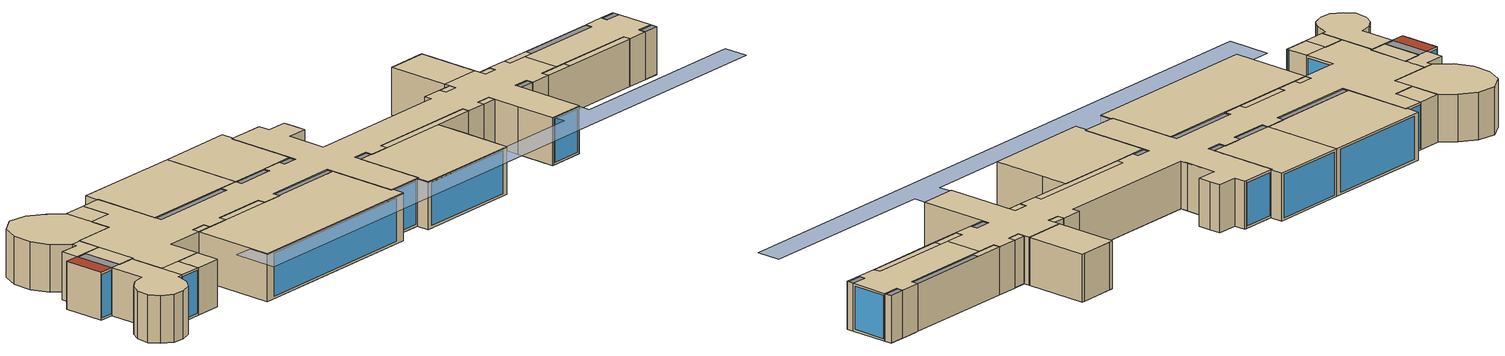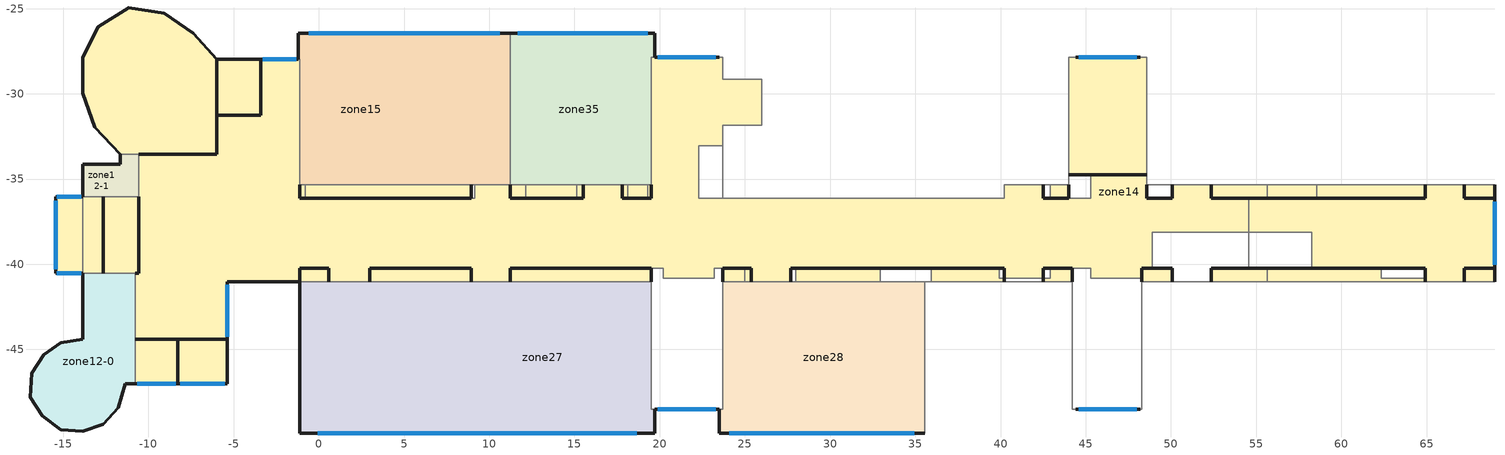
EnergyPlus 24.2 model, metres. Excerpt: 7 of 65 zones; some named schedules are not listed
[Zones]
zone14
 floor outside (FL_POLIMI-LC_GroundFloor): -13.86,-36.04 -13.86,-40.53 -15.45,-40.53 -15.45,-36.04 z0.05
 floor to zone04 (Generic Interior Floor): -10.57,-36.04 -10.57,-40.53 -11.66,-40.53 -11.66,-36.04 z0.05; -11.66,-36.04 -11.66,-40.53 -12.66,-40.53 -12.66,-36.04 z0.05; -1.11,-27.96 -1.11,-36.14 -0.81,-36.14 -0.81,-40.23 -1.11,-40.23 -1.11,-41.02 -5.39,-41.02 -5.39,-44.42 -10.77,-44.42 -10.77,-40.53 -10.57,-40.53 -10.57,-33.54 -5.99,-33.54 -5.99,-31.25 -3.4,-31.25 -3.4,-27.96 z0.05; 69.01,-36.14 69.01,-40.23 65.32,-40.23 65.32,-40.83 64.92,-40.83 64.92,-40.23 58.25,-40.23 58.25,-38.13 48.89,-38.13 48.89,-40.23 48.29,-40.23 48.29,-40.83 45.3,-40.83 45.3,-40.23 42.52,-40.23 42.52,-40.83 40.23,-40.83 40.23,-40.23 27.68,-40.23 27.68,-41.02 25.39,-41.02 25.39,-40.23 23.19,-40.23 23.19,-40.83 20.21,-40.83 20.21,-40.23 11.24,-40.23 11.24,-41.02 8.95,-41.02 8.95,-40.23 2.98,-40.23 2.98,-41.02 0.58,-41.02 0.58,-40.23 -0.81,-40.23 -0.81,-36.14 9.15,-36.14 9.15,-35.34 11.24,-35.34 11.24,-36.14 15.53,-36.14 15.53,-35.34 17.82,-35.34 17.82,-36.14 19.51,-36.14 19.51,-27.86 23.69,-27.86 23.69,-29.15 25.98,-29.15 25.98,-31.05 22.3,-31.05 22.3,-36.14 40.23,-36.14 40.23,-35.34 42.52,-35.34 42.52,-36.14 45.3,-36.14 45.3,-34.74 48.59,-34.74 48.59,-36.14 50.09,-36.14 50.09,-35.34 52.38,-35.34 52.38,-36.14 64.92,-36.14 64.92,-35.34 65.32,-35.34 65.32,-36.14 z0.05; -7.38,-26.46 -5.99,-27.96 -5.99,-33.54 -11.66,-33.54 -13.16,-31.95 -13.86,-29.95 -13.86,-27.86 -12.96,-26.06 -11.17,-24.96 -9.07,-25.26 z0.05; -3.4,-27.96 -3.4,-31.25 -5.99,-31.25 -5.99,-27.96 z0.05; 3.37,-35.34 3.37,-36.14 0.29,-36.14 0.29,-35.34 z0.05; -5.39,-44.42 -5.39,-47.01 -8.28,-47.01 -8.28,-44.42 z0.05; -8.28,-44.42 -8.28,-47.01 -10.77,-47.01 -10.77,-44.42 z0.05
 floor to zone02 (FL_POLIMI-LC_InternalFloor_IH-IH_Toilet): 25.98,-31.05 25.98,-31.85 24.39,-31.85 24.39,-31.05 z0.05; 24.39,-31.05 24.39,-31.85 23.69,-31.85 23.69,-33.04 22.3,-33.04 22.3,-31.05 z0.05
 floor to zone38 (Generic Interior Floor): 67.22,-35.34 67.22,-36.14 65.32,-36.14 65.32,-35.34 z0.05
 floor to zone39 (Generic Interior Floor): 67.22,-40.23 67.22,-41.02 64.92,-41.02 64.92,-40.83 65.32,-40.83 65.32,-40.23 z0.05; 50.09,-40.23 50.09,-41.02 48.29,-41.02 48.29,-40.23 z0.05; 64.92,-40.83 64.92,-41.02 52.38,-41.02 52.38,-40.23 62.34,-40.23 62.34,-40.83 z0.05
 floor to zone10 (Generic Interior Floor): -12.66,-36.04 -12.66,-40.53 -13.86,-40.53 -13.86,-36.04 z5.17; 8.95,-35.34 8.95,-36.14 -1.11,-36.14 -1.11,-35.34 z5.17; 19.51,-40.23 19.51,-41.02 11.24,-41.02 11.24,-40.23 z5.17; 25.39,-40.23 25.39,-41.02 23.69,-41.02 23.69,-40.23 z5.17; 50.09,-40.23 50.09,-41.02 48.29,-41.02 48.29,-40.23 z5.17; 19.51,-35.34 19.51,-36.14 17.82,-36.14 17.82,-35.34 z5.17; 15.53,-35.34 15.53,-36.14 11.24,-36.14 11.24,-35.34 z5.17
 floor to zone36 (Generic Interior Floor): 8.95,-35.34 8.95,-36.14 5.76,-36.14 5.76,-35.34 z0.05; 19.31,-35.34 19.31,-36.14 18.11,-36.14 18.11,-35.34 z0.05; 15.13,-35.34 15.13,-36.14 12.14,-36.14 12.14,-35.34 z0.05
 floor to zone43 (Generic Interior Floor): 5.76,-35.34 5.76,-36.14 3.37,-36.14 3.37,-35.34 z0.05; 0.29,-35.34 0.29,-36.14 -0.81,-36.14 -0.81,-35.34 z0.05
 floor to zone44 (Generic Interior Floor): 0.58,-40.23 0.58,-41.02 -1.11,-41.02 -1.11,-40.23 z0.05; 6.76,-40.23 6.76,-41.02 2.98,-41.02 2.98,-40.23 z0.05
 floor to zone18 (Generic Interior Floor): 8.95,-40.23 8.95,-41.02 6.76,-41.02 6.76,-40.23 z0.05; 19.51,-40.23 19.51,-41.02 11.24,-41.02 11.24,-40.23 z0.05
 floor to zone42 (Generic Interior Floor): 24.99,-40.23 24.99,-41.02 23.69,-41.02 23.69,-40.23 z0.05; 32.95,-40.23 32.95,-41.02 27.97,-41.02 27.97,-40.23 z0.05; 37.44,-40.23 37.44,-41.02 35.94,-41.02 35.94,-40.23 z0.05
 floor to zone41 (Generic Interior Floor): 39.93,-40.23 39.93,-40.83 40.23,-40.83 40.23,-41.02 37.44,-41.02 37.44,-40.23 z0.05; 44.21,-40.23 44.21,-41.02 42.52,-41.02 42.52,-40.83 42.91,-40.83 42.91,-40.23 z0.05
 floor to zone32 (Generic Interior Floor): 64.92,-35.34 64.92,-36.14 55.66,-36.14 55.66,-35.34 z5.17; 69.01,-35.34 69.01,-36.14 67.22,-36.14 67.22,-35.34 z5.17; 69.01,-40.23 69.01,-41.02 67.22,-41.02 67.22,-40.23 z5.17
 floor to zone17 (Generic Interior Floor): 58.55,-35.34 58.55,-36.14 55.16,-36.14 55.16,-35.34 z0.05
 floor to zone16 (Generic Interior Floor): 55.16,-35.34 55.16,-36.14 52.38,-36.14 52.38,-35.34 z0.05
 floor to zone37 (Generic Interior Floor): 48.59,-27.86 48.59,-34.74 44.01,-34.74 44.01,-27.86 z0.05
 floor to zone50 (Generic Interior Floor): 44.01,-35.34 44.01,-36.14 42.91,-36.14 42.91,-35.34 z0.05
 wall outside (WL_POLIMI-LC_EW02): -10.77,-40.53 -10.57,-40.53 -10.57,-36.04 / -12.66,-40.53 -12.66,-36.04 / -5.99,-31.25 -5.99,-33.54 -10.57,-33.54 / -1.21,-27.96 -3.4,-27.96 / -5.39,-44.42 -5.39,-41.02 / 19.71,-48.51 23.49,-48.51 / 44.41,-48.51 48.19,-48.51 / 48.59,-34.74 44.01,-34.74 / 23.49,-27.86 19.71,-27.86 / 69.01,-40.23 69.01,-36.14 / -15.45,-40.53 -13.86,-40.53 / -13.86,-36.04 -15.45,-36.04 / -15.45,-40.53 -15.45,-36.04 / -7.38,-26.46 -9.07,-25.26 -11.17,-24.96 -12.96,-26.06 -13.86,-27.86 -13.86,-29.95 -13.16,-31.95 -11.66,-33.54 / -7.38,-26.46 -5.99,-27.96 / -5.39,-47.01 -8.28,-47.01 / -10.77,-47.01 -8.28,-47.01 / 44.41,-27.86 48.19,-27.86 z0.05:5.17
 wall outside (WL_POLIMI-LC_FC300-2): -3.4,-27.96 -3.4,-31.25 -5.99,-31.25 -5.99,-27.96 / -8.28,-44.42 -5.39,-44.42 / -8.28,-44.42 -10.77,-44.42 / -8.28,-44.42 -8.28,-47.01 z0.05:5.17
 wall outside (WL_POLIMI-LC_IW03): -1.11,-41.02 -1.11,-40.23 0.58,-40.23 0.58,-41.02 / 2.98,-41.02 2.98,-40.23 8.95,-40.23 8.95,-41.02 / 11.24,-41.02 11.24,-40.23 19.51,-40.23 19.51,-41.02 / 23.69,-41.02 23.69,-40.23 25.39,-40.23 25.39,-41.02 / 27.68,-41.02 27.68,-40.23 40.23,-40.23 40.23,-41.02 / 42.52,-41.02 42.52,-40.23 44.21,-40.23 44.21,-41.02 / 48.29,-41.02 48.29,-40.23 50.09,-40.23 50.09,-41.02 / 52.38,-41.02 52.38,-40.23 64.92,-40.23 64.92,-41.02 / 50.09,-35.34 50.09,-36.14 48.59,-36.14 48.59,-35.34 / 44.01,-35.34 44.01,-36.14 42.52,-36.14 42.52,-35.34 / 19.51,-35.34 19.51,-36.14 17.82,-36.14 17.82,-35.34 / 15.53,-35.34 15.53,-36.14 11.24,-36.14 11.24,-35.34 / 8.95,-35.34 8.95,-36.14 -1.11,-36.14 -1.11,-35.34 / 64.92,-35.34 64.92,-36.14 52.38,-36.14 52.38,-35.34 / 69.01,-36.14 67.22,-36.14 / 67.22,-40.23 69.01,-40.23 / 67.22,-40.23 67.22,-41.02 / 67.22,-35.34 67.22,-36.14 z0.05:5.17
 wall outside (WL_POLIMI-LC_EW04): -5.39,-41.02 -1.11,-41.02 / -5.39,-47.01 -5.39,-44.42 z0.05:5.17
 wall outside (WL_POLIMI-LC_EW03): -3.4,-27.96 -5.99,-27.96 z0.05:5.17
 wall outside (WL_POLIMI-LC_EW05): 69.01,-36.14 69.01,-35.34 / 69.01,-41.02 69.01,-40.23 z0.05:5.17
 wall to zone10 (Generic Interior Floor): -12.66,-36.04 -12.66,-40.53 -10.57,-40.53 -10.57,-36.04 z5.17; -10.57,-33.54 -10.57,-40.53 -10.77,-40.53 -10.77,-44.42 -5.39,-44.42 -5.39,-41.02 -1.11,-41.02 -1.11,-40.23 0.58,-40.23 0.58,-41.02 2.98,-41.02 2.98,-40.23 8.95,-40.23 8.95,-41.02 11.24,-41.02 11.24,-40.23 19.51,-40.23 19.51,-48.51 23.69,-48.51 23.69,-40.23 25.39,-40.23 25.39,-41.02 27.68,-41.02 27.68,-40.23 40.23,-40.23 40.23,-41.02 42.52,-41.02 42.52,-40.23 44.21,-40.23 44.21,-48.51 48.29,-48.51 48.29,-40.23 50.09,-40.23 50.09,-41.02 52.38,-41.02 52.38,-40.23 54.57,-40.23 54.57,-36.14 52.38,-36.14 52.38,-35.34 50.09,-35.34 50.09,-36.14 48.59,-36.14 48.59,-34.74 44.01,-34.74 44.01,-36.14 42.52,-36.14 42.52,-35.34 40.23,-35.34 40.23,-36.14 23.69,-36.14 23.69,-31.85 25.98,-31.85 25.98,-29.15 23.69,-29.15 23.69,-27.86 19.51,-27.86 19.51,-36.14 17.82,-36.14 17.82,-35.34 15.53,-35.34 15.53,-36.14 11.24,-36.14 11.24,-35.34 8.95,-35.34 8.95,-36.14 -1.11,-36.14 -1.11,-27.96 -3.4,-27.96 -3.4,-31.25 -5.99,-31.25 -5.99,-33.54 z5.17; -12.96,-26.06 -13.86,-27.86 -13.86,-29.95 -13.16,-31.95 -11.66,-33.54 -5.99,-33.54 -5.99,-27.96 -7.38,-26.46 -9.07,-25.26 -11.17,-24.96 z5.17; -5.99,-27.96 -5.99,-31.25 -3.4,-31.25 -3.4,-27.96 z5.17; -1.11,-40.23 -1.11,-41.02 0.58,-41.02 0.58,-40.23 z5.17; -8.28,-44.42 -8.28,-47.01 -5.39,-47.01 -5.39,-44.42 z5.17; -10.77,-44.42 -10.77,-47.01 -8.28,-47.01 -8.28,-44.42 z5.17; 2.98,-40.23 2.98,-41.02 8.95,-41.02 8.95,-40.23 z5.17; 27.68,-40.23 27.68,-41.02 40.23,-41.02 40.23,-40.23 z5.17; 42.52,-40.23 42.52,-41.02 44.21,-41.02 44.21,-40.23 z5.17; 52.38,-40.23 52.38,-41.02 55.66,-41.02 55.66,-40.23 z5.17; 52.38,-35.34 52.38,-36.14 55.66,-36.14 55.66,-35.34 z5.17; 48.59,-35.34 48.59,-36.14 50.09,-36.14 50.09,-35.34 z5.17; 44.01,-27.86 44.01,-34.74 48.59,-34.74 48.59,-27.86 z5.17; 42.52,-35.34 42.52,-36.14 44.01,-36.14 44.01,-35.34 z5.17
 wall to zone12-0 (WL_POLIMI-LC_IW02): -12.66,-40.53 -10.77,-40.53 -10.77,-44.42 / -12.66,-40.53 -13.86,-40.53 z0.05:5.17
 wall to zone12-1 (WL_POLIMI-LC_IW02): -10.57,-33.54 -10.57,-36.04 -12.66,-36.04 / -13.86,-36.04 -12.66,-36.04 / -10.57,-33.54 -11.66,-33.54 z0.05:5.17
 wall to zone15 (WL_POLIMI-LC_IW02): -1.11,-35.34 -1.11,-27.96 -1.21,-27.96 / 11.24,-35.34 8.95,-35.34 z0.05:5.17
 wall to zone27 (WL_POLIMI-LC_IW02): 0.58,-41.02 2.98,-41.02 / 8.95,-41.02 11.24,-41.02 / 19.51,-41.02 19.51,-48.51 19.71,-48.51 z0.05:5.17
 wall to zone28 (WL_POLIMI-LC_IW02): 23.49,-48.51 23.69,-48.51 23.69,-41.02 / 25.39,-41.02 27.68,-41.02 z0.05:5.17
 wall to zone12-2 (WL_POLIMI-LC_IW02): 40.23,-41.02 42.52,-41.02 z0.05:5.17
 wall to zone29 (WL_POLIMI-LC_IW02): 44.21,-41.02 44.21,-44.02 z0.05:5.17
 wall to zone30 (WL_POLIMI-LC_IW02): 44.21,-44.02 44.21,-48.51 44.41,-48.51 z0.05:5.17
 wall to zone31 (WL_POLIMI-LC_IW02): 48.19,-48.51 48.29,-48.51 48.29,-41.02 / 50.09,-41.02 52.38,-41.02 / 64.92,-41.02 67.22,-41.02 z0.05:5.17
 wall to zone32 (Generic Interior Floor): 54.57,-36.14 54.57,-40.23 64.92,-40.23 64.92,-41.02 67.22,-41.02 67.22,-40.23 69.01,-40.23 69.01,-36.14 67.22,-36.14 67.22,-35.34 64.92,-35.34 64.92,-36.14 z5.17; 55.66,-40.23 55.66,-41.02 64.92,-41.02 64.92,-40.23 z5.17
 wall to zone33 (WL_POLIMI-LC_IW02): 52.38,-35.34 50.09,-35.34 / 48.59,-35.34 48.59,-34.74 / 67.22,-35.34 64.92,-35.34 z0.05:5.17
 wall to zone34 (WL_POLIMI-LC_IW02): 44.01,-34.74 44.01,-35.34 / 42.52,-35.34 40.23,-35.34 z0.05:5.17
 wall to zone13 (WL_POLIMI-LC_IW03): 40.23,-35.34 40.23,-36.14 23.69,-36.14 23.69,-35.34 z0.05:5.17
 wall to zone13 (WL_POLIMI-LC_IW02): 23.69,-35.34 23.69,-31.85 25.98,-31.85 z0.05:5.17
 wall to zone13 (WL_POLIMI-LC_IW04): 25.98,-31.85 25.98,-30.45 25.98,-29.15 23.69,-29.15 23.69,-27.86 23.49,-27.86 z0.05:5.17
 wall to zone35 (WL_POLIMI-LC_IW02): 19.71,-27.86 19.51,-27.86 19.51,-35.34 / 17.82,-35.34 15.53,-35.34 z0.05:5.17
 wall to zone36 (Generic Interior Floor): 8.95,-35.34 8.95,-36.14 9.15,-36.14 9.15,-35.34 z0.05
 wall to zone02 (FL_POLIMI-LC_InternalFloor_IH-IH_Toilet): 22.3,-33.04 22.3,-36.14 23.69,-36.14 23.69,-33.04 z0.05
 wall to zone37 (Generic Interior Floor): 44.01,-34.74 44.01,-36.14 45.3,-36.14 45.3,-34.74 z0.05
 wall to zone39 (Generic Interior Floor): 48.89,-38.13 48.89,-40.23 50.09,-40.23 50.09,-41.02 52.38,-41.02 52.38,-40.23 58.25,-40.23 58.25,-38.13 z0.05; 67.22,-40.23 67.22,-41.02 69.01,-41.02 69.01,-40.23 z0.05
 wall to zone40 (Generic Interior Floor): 44.21,-40.23 44.21,-48.51 48.29,-48.51 48.29,-40.83 45.3,-40.83 45.3,-40.23 z0.05
 wall to zone41 (Generic Interior Floor): 40.23,-40.83 40.23,-41.02 42.52,-41.02 42.52,-40.83 z0.05
 wall to zone42 (Generic Interior Floor): 19.51,-40.23 19.51,-48.51 23.69,-48.51 23.69,-40.23 23.19,-40.23 23.19,-40.83 20.21,-40.83 20.21,-40.23 z0.05
 wall to zone04 (Generic Interior Floor): -13.86,-36.04 -13.86,-40.53 -12.66,-40.53 -12.66,-36.04 z0.05; -1.11,-35.34 -1.11,-36.14 -0.81,-36.14 -0.81,-35.34 z0.05; 24.99,-40.23 24.99,-41.02 25.39,-41.02 25.39,-40.23 z0.05; 27.68,-40.23 27.68,-41.02 27.97,-41.02 27.97,-40.23 z0.05; 32.95,-40.23 32.95,-41.02 35.94,-41.02 35.94,-40.23 z0.05; 39.93,-40.23 39.93,-40.83 40.23,-40.83 40.23,-40.23 z0.05; 42.52,-40.23 42.52,-40.83 42.91,-40.83 42.91,-40.23 z0.05; 62.34,-40.23 62.34,-40.83 64.92,-40.83 64.92,-40.23 z0.05; 58.55,-35.34 58.55,-36.14 64.92,-36.14 64.92,-35.34 z0.05; 48.59,-35.34 48.59,-36.14 50.09,-36.14 50.09,-35.34 z0.05; 42.52,-35.34 42.52,-36.14 42.91,-36.14 42.91,-35.34 z0.05; 19.31,-35.34 19.31,-36.14 19.51,-36.14 19.51,-35.34 z0.05; 17.82,-35.34 17.82,-36.14 18.11,-36.14 18.11,-35.34 z0.05; 15.13,-35.34 15.13,-36.14 15.53,-36.14 15.53,-35.34 z0.05; 11.24,-35.34 11.24,-36.14 12.14,-36.14 12.14,-35.34 z0.05
 wall to zone15 (WL_POLIMI-LC_IW03): -1.11,-35.34 8.95,-35.34 z0.05:5.17
 wall to zone27 (WL_POLIMI-LC_IW03): -1.11,-41.02 0.58,-41.02 / 8.95,-41.02 2.98,-41.02 / 19.51,-41.02 11.24,-41.02 z0.05:5.17
 wall to zone12-0 (WL_POLIMI-LC_FC300-2): -10.77,-47.01 -10.77,-44.42 z0.05:5.17
 wall to zone28 (WL_POLIMI-LC_IW03): 25.39,-41.02 23.69,-41.02 / 35.54,-41.02 27.68,-41.02 z0.05:5.17
 wall to zone12-2 (WL_POLIMI-LC_IW03): 35.54,-41.02 40.23,-41.02 z0.05:5.17
 wall to zone29 (WL_POLIMI-LC_IW03): 42.52,-41.02 44.21,-41.02 z0.05:5.17
 wall to zone31 (WL_POLIMI-LC_IW03): 50.09,-41.02 48.29,-41.02 / 64.92,-41.02 52.38,-41.02 / 69.01,-41.02 67.22,-41.02 z0.05:5.17
 wall to zone33 (WL_POLIMI-LC_IW03): 64.92,-35.34 52.38,-35.34 / 48.59,-35.34 50.09,-35.34 / 67.22,-35.34 69.01,-35.34 z0.05:5.17
 wall to zone34 (WL_POLIMI-LC_FC300-3): 44.41,-27.86 44.01,-27.86 44.01,-34.74 z0.05:5.17
 wall to zone33 (WL_POLIMI-LC_FC300-3): 48.19,-27.86 48.59,-27.86 48.59,-34.74 z0.05:5.17
 wall to zone34 (WL_POLIMI-LC_IW03): 42.52,-35.34 44.01,-35.34 z0.05:5.17
 wall to zone35 (WL_POLIMI-LC_IW03): 17.82,-35.34 19.51,-35.34 / 11.24,-35.34 15.53,-35.34 z0.05:5.17
 wall to zone38 (Generic Interior Floor): 67.22,-35.34 67.22,-36.14 69.01,-36.14 69.01,-35.34 z0.05
 window (Generic Double Pane): -1.32,-27.96 -3.29,-27.96 / 23.3,-27.86 19.9,-27.86 / -13.94,-36.04 -15.37,-36.04 / -15.45,-40.3 -15.45,-36.26 / 44.6,-27.86 48,-27.86 z0.31:4.91
 window (curtainWallWindowConstruction_U0.9_SHGC0.67_VT0.8): -5.39,-44.25 -5.39,-41.19 / 19.9,-48.51 23.3,-48.51 / 44.6,-48.51 48,-48.51 / 69.01,-40.02 69.01,-36.34 / -15.37,-40.53 -13.94,-40.53 / -5.54,-47.01 -8.13,-47.01 / -10.64,-47.01 -8.4,-47.01 z0.31:4.91
 roof outside (RF_POLIMI-LC_IH-E): -15.45,-36.04 -15.45,-40.53 -13.86,-40.53 -13.86,-36.04 z5.17
zone12-0
 floor to zone04 (Generic Interior Floor): -11.66,-40.53 -11.66,-41.62 -13.86,-41.62 -13.86,-40.53 z0.05; -10.77,-40.53 -10.77,-44.42 -11.07,-44.42 -11.07,-41.62 -11.66,-41.62 -11.66,-40.53 z0.05; -10.77,-44.42 -10.77,-47.01 -11.07,-47.01 -11.07,-44.42 z0.05
 floor to zone01 (Generic Interior Floor): -11.07,-41.62 -11.07,-47.01 -11.37,-47.01 -11.76,-48.41 -12.66,-49.4 -13.86,-49.8 -15.15,-49.7 -16.25,-48.91 -16.94,-47.81 -16.84,-46.41 -16.15,-45.31 -15.15,-44.62 -13.86,-44.42 -13.86,-41.62 z0.05
 wall outside (WL_POLIMI-LC_EW03): -13.86,-40.53 -13.86,-44.42 / -11.37,-47.01 -10.77,-47.01 z0.05:5.17
 wall outside (WL_POLIMI-LC_EW02): -13.86,-44.42 -15.15,-44.62 -16.15,-45.31 -16.84,-46.41 -16.94,-47.81 -16.25,-48.91 -15.15,-49.7 -13.86,-49.8 -12.66,-49.4 -11.76,-48.41 -11.37,-47.01 z0.05:5.17
 wall to zone10 (Generic Interior Floor): -13.86,-40.53 -13.86,-44.42 -15.15,-44.62 -16.15,-45.31 -16.84,-46.41 -16.94,-47.81 -16.25,-48.91 -15.15,-49.7 -13.86,-49.8 -12.66,-49.4 -11.76,-48.41 -11.37,-47.01 -10.77,-47.01 -10.77,-40.53 z5.17
zone12-1
 floor to zone04 (Generic Interior Floor): -10.57,-33.54 -10.57,-36.04 -11.66,-36.04 -11.66,-33.54 z0.05; -11.66,-34.14 -11.66,-36.04 -13.86,-36.04 -13.86,-34.14 z0.05
 wall outside (WL_POLIMI-LC_EW03): -11.66,-33.54 -11.66,-34.14 -13.86,-34.14 -13.86,-36.04 z0.05:5.17
 wall to zone10 (Generic Interior Floor): -13.86,-34.14 -13.86,-36.04 -10.57,-36.04 -10.57,-33.54 -11.66,-33.54 -11.66,-34.14 z5.17
zone15
 floor to zone43 (Generic Interior Floor): 5.76,-26.46 5.76,-35.34 3.37,-35.34 3.37,-34.74 0.29,-34.74 0.29,-35.34 -0.81,-35.34 -0.81,-27.96 -1.21,-27.96 -1.21,-26.46 z0.05
 floor to zone04 (Generic Interior Floor): -0.81,-27.96 -0.81,-35.34 -1.11,-35.34 -1.11,-27.96 z0.05; 3.37,-34.74 3.37,-35.34 0.29,-35.34 0.29,-34.74 z0.05; 11.24,-34.74 11.24,-35.34 9.15,-35.34 9.15,-34.74 z0.05
 floor to zone36 (Generic Interior Floor): 11.24,-26.46 11.24,-34.74 9.15,-34.74 9.15,-35.34 5.76,-35.34 5.76,-26.46 z0.05
 wall outside (WL_POLIMI-LC_EW05): -1.21,-26.46 -1.21,-27.96 z0.05:5.17
 wall outside (WL_POLIMI-LC_EW02): 11.24,-26.46 -1.21,-26.46 z0.05:5.17
 wall to zone48 (Generic Interior Floor): -1.21,-26.46 -1.21,-27.96 -1.11,-27.96 -1.11,-35.34 11.24,-35.34 11.24,-26.46 z5.17
 wall to zone35 (WL_POLIMI-LC_IW02): 11.24,-35.34 11.24,-26.46 z0.05:5.17
 window (Generic Double Pane): 10.62,-26.46 -0.58,-26.46 z0.31:4.91
zone27
 floor to zone44 (Generic Interior Floor): 6.76,-41.02 6.76,-47.01 -1.11,-47.01 -1.11,-41.02 z0.05
 floor to zone18 (Generic Interior Floor): 19.51,-41.02 19.51,-48.51 19.71,-48.51 19.71,-49.9 6.76,-49.9 6.76,-41.02 z0.05
 floor to zone20 (Generic Interior Floor): 6.76,-47.01 6.76,-49.9 -1.11,-49.9 -1.11,-47.01 z0.05
 wall outside (WL_POLIMI-LC_EW04): -1.11,-41.02 -1.11,-49.9 z0.05:5.17
 wall outside (WL_POLIMI-LC_EW02): -1.11,-49.9 19.71,-49.9 z0.05:5.17
 wall outside (WL_POLIMI-LC_EW05): 19.71,-49.9 19.71,-48.51 z0.05:5.17
 wall to zone45 (Generic Interior Floor): -1.11,-41.02 -1.11,-49.9 19.71,-49.9 19.71,-48.51 19.51,-48.51 19.51,-41.02 z5.17
 window (curtainWallWindowConstruction_U0.9_SHGC0.67_VT0.8): -0.07,-49.9 18.67,-49.9 z0.31:4.91
zone28
 floor to zone42 (Generic Interior Floor): 35.54,-41.02 35.54,-49.9 23.49,-49.9 23.49,-48.51 23.69,-48.51 23.69,-41.02 z0.05
 wall outside (WL_POLIMI-LC_EW05): 23.49,-48.51 23.49,-49.9 z0.05:5.17
 wall outside (WL_POLIMI-LC_EW02): 23.49,-49.9 35.54,-49.9 z0.05:5.17
 wall to zone46 (Generic Interior Floor): 23.69,-41.02 23.69,-48.51 23.49,-48.51 23.49,-49.9 35.54,-49.9 35.54,-41.02 z5.17
 wall to zone12-2 (WL_POLIMI-LC_IW02): 35.54,-44.02 35.54,-41.02 z0.05:5.17
 wall to zone30 (WL_POLIMI-LC_IW02): 35.54,-49.9 35.54,-44.02 z0.05:5.17
 window (curtainWallWindowConstruction_U0.9_SHGC0.67_VT0.8): 24.09,-49.9 34.94,-49.9 z0.31:4.91
zone35
 floor to zone36 (Generic Interior Floor): 19.71,-26.46 19.71,-27.86 19.31,-27.86 19.31,-35.34 18.11,-35.34 18.11,-34.74 15.13,-34.74 15.13,-35.34 12.14,-35.34 12.14,-34.74 11.24,-34.74 11.24,-26.46 z0.05
 floor to zone04 (Generic Interior Floor): 19.51,-27.86 19.51,-35.34 19.31,-35.34 19.31,-27.86 z0.05; 18.11,-34.74 18.11,-35.34 15.13,-35.34 15.13,-34.74 z0.05; 12.14,-34.74 12.14,-35.34 11.24,-35.34 11.24,-34.74 z0.05
 wall outside (WL_POLIMI-LC_EW05): 19.71,-27.86 19.71,-26.46 z0.05:5.17
 wall outside (WL_POLIMI-LC_EW02): 19.71,-26.46 11.24,-26.46 z0.05:5.17
 wall to zone48 (Generic Interior Floor): 11.24,-26.46 11.24,-35.34 19.51,-35.34 19.51,-27.86 19.71,-27.86 19.71,-26.46 z5.17
 window (Generic Double Pane): 19.29,-26.46 11.67,-26.46 z0.31:4.91
shading: 69.01,-49.9 69.01,-52.6 -3.3,-52.6 -3.3,-47.81 -1.11,-47.81 -1.11,-49.9 19.71,-49.9 19.71,-48.51 23.49,-48.51 23.49,-49.9 44.41,-49.9 44.41,-48.51 48.19,-48.51 48.19,-49.9 z5.17
[Building]
building09: North Axis=45; Terrain=City; Solar Distribution=FullExterior
[SizingPeriod:DesignDay] Day of Month=21; DryBulb Temperature Range Modifier Type=DefaultMultipliers; Barometric Pressure=75958; Wind Direction=0; Rain Indicator=No; Snow Indicator=No; Daylight Saving Time Indicator=No; Solar Model Indicator=ASHRAEClearSky
Name | Month | Day Type | Maximum DryBulb Temperature | Daily DryBulb Temperature Range | Humidity Condition Type | Wetbulb or DewPoint at Maximum DryBulb | Wind Speed | Sky Clearness
Grigna.Settentrion Ann Htg 99.6% Condns DB | 3 | WinterDesignDay | -12.1 | 0 | Wetbulb | -12.1 | 6.71 | 0
Grigna.Settentrion Ann Clg .4% Condns DP=>MDB | 8 | SummerDesignDay | 25.8 | 9 | Dewpoint | 17.7 | 3.35 | 1
[Site:WaterMainsTemperature]
Calculation Method=Correlation; Annual Average Outdoor Air Temperature=6.85; Maximum Difference In Monthly Average Outdoor Air Temperatures=4
[Material] Thermal Absorptance=0.9
Name | Roughness | Thickness | Conductivity | Density | Specific Heat | Solar Absorptance | Visible Absorptance
Generic Ceiling Air Gap | Smooth | 0.1 | 0.556 | 1.28 | 1000 | 0.7 | 0.7
Generic Acoustic Tile | MediumSmooth | 0.02 | 0.06 | 368 | 590 | 0.2 | 0.2
Generic LW Concrete | MediumRough | 0.1 | 0.53 | 1280 | 840 | 0.8 | 0.8
[MATERIAL] Roughness=MediumRough; Solar Absorptance=0.7; Visible Absorptance=0.7
Name | Thickness | Conductivity | Density | Specific Heat | Thermal Absorptance
dtu_MT_POLIMI_Camera d'aria debolmente ventilata-0.26 | 0.26 | 1 | 1 | 1004 | 0.7
dtu_MT_POLIMI_Isolante morbido-0.1 | 0.1 | 0.04 | 80 | 1028 | 0.95
dtu_MT__POLIMI_Intonaco interno-0.01; dtu_MT_POLIMI_Intonaco gesso puro-0.01 | 0.01 | 0.35 | 1200 | 999 | 0.9
dtu_MT_POLIMI_Piastrelle-0.015 | 0.015 | 1.3 | 2300 | 839 | 0.9
dtu_MT_POLIMI_Piastrelle-0.01 | 0.01 | 1.3 | 2300 | 839 | 0.9
dtu_MT_POLIMI_CLS-0.05 | 0.05 | 1.046 | 2300 | 657 | 0.95
dtu_MT_Solaio laterocemento-0.15 | 0.15 | 0.66 | 1100 | 839 | 0.95
dtu_MT_POLIMI_Membrana impermeabilizzante-0.005 | 0.005 | 0.23 | 1100 | 1000 | 0.95
dtu_MT_POLIMI_Massetto-0.08; dtu_MT_POLIMI_Ghiaia-0.08 | 0.08 | 1.2 | 1700 | 1000 | 0.95
dtu_MT_POLIMI_Isolante morbido-0.04 | 0.04 | 0.04 | 80 | 1028 | 0.95
dtu_MT_POLIMI_CLS-0.425 | 0.425 | 1.046 | 2300 | 657 | 0.95
dtu_MT_Massetto-0.15 | 0.15 | 1.2 | 1700 | 1000 | 0.95
dtu_MT_POLIMI_Pannello in alluminio-0.005 | 0.005 | 220 | 2700 | 896 | 0.2
dtu_MT_POLIMI_Massetto-0.12 | 0.12 | 1.2 | 1700 | 1000 | 0.95
dtu_MT_POLIMI_Camera d'aria fortemente ventilata-0.425 | 0.425 | 0.285 | 1 | 1004 | 0.7
dtu_MT_POLIMI_CLS-0.25 | 0.25 | 1.046 | 2300 | 657 | 0.95
dtu_MT_POLIMI_Pavimento industriale-0.06 | 0.06 | 1.046 | 2300 | 657 | 0.95
dtu_MT_POLIMI_Camera d'aria fortemente ventilata-0.35 | 0.35 | 0.285 | 1 | 1004 | 0.7
dtu_MT_POLIMI_Camera d'aria debolmente ventilata-0.265 | 0.265 | 1 | 1 | 1004 | 0.7
dtu_MT_POLIMI_Isolante rigido-0.1 | 0.1 | 0.04 | 30 | 1452 | 0.95
dtu_MT__POLIMI_Intonaco interno-0.015 | 0.015 | 0.35 | 1200 | 999 | 0.9
dtu_MT_POLIMI_Isolante rigido-0.06 | 0.06 | 0.04 | 30 | 1452 | 0.95
dtu_MT_POLIMI_Camera d'aria non ventilata-0.065 | 0.065 | 1 | 1 | 1003 | 0.7
dtu_MT_POLIMI_Camera d'aria fortemente ventilata-0.035 | 0.035 | 0.285 | 1 | 1004 | 0.7
Calcestruzzo- gettato in opera-0.26 | 0.26 | 1.046 | 2300 | 657 | 0.95
dtu_MT__POLIMI_Intonaco interno-0.02 | 0.02 | 0.35 | 1200 | 999 | 0.9
dtu_MT_POLIMI_Camera d'aria debolmente ventilata-0.15 | 0.15 | 1 | 1 | 1004 | 0.7
dtu_MT_POLIMI_Isolante rigido-0.08 | 0.08 | 0.04 | 30 | 1452 | 0.95
dtu_MT_POLIMI_Magrone-0.1 | 0.1 | 1.046 | 2300 | 657 | 0.95
dtu_MT_POLIMI_Gypsum Board-0.025 | 0.025 | 0.21 | 900 | 1000 | 0.9
dtu_MT_Ghiaia-0.2 | 0.2 | 1.2 | 1700 | 1000 | 0.95
dtu_MT_POLIMI_Isolante morbido-0.065 | 0.065 | 0.04 | 80 | 1028 | 0.95
[WINDOWMATERIAL:SIMPLEGLAZINGSYSTEM]
curtainWallWindowConstruction_U0.9_SHGC0.67_VT0.8 Material: UFactor=0.9; Solar Heat Gain Coefficient=0.67; Visible Transmittance=0.8
[WindowMaterial:Glazing] Optical Data Type=SpectralAverage; Thickness=0.006; Infrared Transmittance at Normal Incidence=0; Front Side Infrared Hemispherical Emissivity=0.84; Conductivity=1; Dirt Correction Factor for Solar and Visible Transmittance=1; Solar Diffusing=No
Name | Solar Transmittance at Normal Incidence | Front Side Solar Reflectance at Normal Incidence | Back Side Solar Reflectance at Normal Incidence | Visible Transmittance at Normal Incidence | Front Side Visible Reflectance at Normal Incidence | Back Side Visible Reflectance at Normal Incidence | Back Side Infrared Hemispherical Emissivity
Generic Low-e Glass | 0.45 | 0.36 | 0.36 | 0.71 | 0.21 | 0.21 | 0.047
Generic Clear Glass | 0.77 | 0.07 | 0.07 | 0.88 | 0.08 | 0.08 | 0.84
[WindowMaterial:Gas]
Generic Window Air Gap: Gas Type=Air; Thickness=0.0127
[WINDOWMATERIAL:BLIND] Slat Orientation=Horizontal; Slat Width=0.3; Slat Separation=0.5; Slat Thickness=0.001; Slat Angle=90; Slat Conductivity=160; Slat Beam Solar Transmittance=0; Front Side Slat Beam Solar Reflectance=0.6; Back Side Slat Beam Solar Reflectance=0.6; Slat Diffuse Solar Transmittance=0; Front Side Slat Diffuse Solar Reflectance=0.6; Back Side Slat Diffuse Solar Reflectance=0.6; Slat Beam Visible Transmittance=0; Front Side Slat Beam Visible Reflectance=0.5; Back Side Slat Beam Visible Reflectance=0.5; Slat Diffuse Visible Transmittance=0; Front Side Slat Diffuse Visible Reflectance=0.5; Back Side Slat Diffuse Visible Reflectance=0.5; Slat Infrared Hemispherical Transmittance=0; Front Side Slat Infrared Hemispherical Emissivity=0.9; Back Side Slat Infrared Hemispherical Emissivity=0.9; Blind to Glass Distance=0.3; Blind Top Opening Multiplier=0; Blind Bottom Opening Multiplier=0; Blind Left Side Opening Multiplier=0.5; Blind Right Side Opening Multiplier=0.5; Minimum Slat Angle=85; Maximum Slat Angle=95
externalAluminiumBlind-curtainWall-extVerFace62; externalAluminiumBlind-curtainWall-extVerFace65
[Construction]
Generic Double Pane: Generic Low-e Glass, Generic Window Air Gap, Generic Clear Glass
Generic Interior Floor: Generic Acoustic Tile, Generic Ceiling Air Gap, Generic LW Concrete
[CONSTRUCTION]
WL_POLIMI-LC_EW04: dtu_MT_POLIMI_Pannello in alluminio-0.005, dtu_MT_POLIMI_Camera d'aria fortemente ventilata-0.035, dtu_MT_POLIMI_Isolante rigido-0.1, dtu_MT_POLIMI_Membrana impermeabilizzante-0.005, dtu_MT_POLIMI_Camera d'aria debolmente ventilata-0.265, dtu_MT_POLIMI_CLS-0.425, dtu_MT__POLIMI_Intonaco interno-0.01
WL_POLIMI-LC_EW03: dtu_MT_POLIMI_Pannello in alluminio-0.005, dtu_MT_POLIMI_Camera d'aria fortemente ventilata-0.035, dtu_MT_POLIMI_Isolante rigido-0.1, dtu_MT_POLIMI_Membrana impermeabilizzante-0.005, dtu_MT_POLIMI_Camera d'aria debolmente ventilata-0.265, dtu_MT_POLIMI_CLS-0.425, dtu_MT_POLIMI_Isolante morbido-0.065, dtu_MT_POLIMI_Gypsum Board-0.025, dtu_MT__POLIMI_Intonaco interno-0.01
WL_POLIMI-LC_EW05: dtu_MT_POLIMI_Pannello in alluminio-0.005, dtu_MT_POLIMI_Camera d'aria fortemente ventilata-0.035, dtu_MT_POLIMI_Isolante rigido-0.1, dtu_MT_POLIMI_Membrana impermeabilizzante-0.005, dtu_MT_POLIMI_Camera d'aria debolmente ventilata-0.265, dtu_MT_POLIMI_Camera d'aria fortemente ventilata-0.425, dtu_MT_POLIMI_Isolante morbido-0.065, dtu_MT_POLIMI_Gypsum Board-0.025, dtu_MT__POLIMI_Intonaco interno-0.01
WL_POLIMI-LC_EW02: dtu_MT_POLIMI_Pannello in alluminio-0.005, dtu_MT_POLIMI_Camera d'aria fortemente ventilata-0.035, dtu_MT_POLIMI_Isolante rigido-0.1, dtu_MT_POLIMI_Membrana impermeabilizzante-0.005, dtu_MT_POLIMI_Camera d'aria debolmente ventilata-0.26, dtu_MT_POLIMI_Isolante morbido-0.065, dtu_MT_POLIMI_Gypsum Board-0.025, dtu_MT__POLIMI_Intonaco interno-0.01
WL_POLIMI-LC_FC300-2: dtu_MT__POLIMI_Intonaco interno-0.015, Calcestruzzo- gettato in opera-0.26, dtu_MT_POLIMI_Isolante morbido-0.065, dtu_MT_POLIMI_Gypsum Board-0.025, dtu_MT__POLIMI_Intonaco interno-0.01
WL_POLIMI-LC_FC300-3: dtu_MT__POLIMI_Intonaco interno-0.015, dtu_MT_POLIMI_Gypsum Board-0.025, dtu_MT_POLIMI_Isolante morbido-0.1, dtu_MT_POLIMI_Camera d'aria debolmente ventilata-0.15, Calcestruzzo- gettato in opera-0.26, dtu_MT_POLIMI_Isolante morbido-0.065, dtu_MT_POLIMI_Gypsum Board-0.025, dtu_MT__POLIMI_Intonaco interno-0.01
WL_POLIMI-LC_IW02: dtu_MT__POLIMI_Intonaco interno-0.01, dtu_MT_POLIMI_Gypsum Board-0.025, dtu_MT_POLIMI_Isolante morbido-0.04, dtu_MT_POLIMI_Camera d'aria non ventilata-0.065, dtu_MT_POLIMI_Isolante morbido-0.04, dtu_MT_POLIMI_Gypsum Board-0.025, dtu_MT_POLIMI_Intonaco gesso puro-0.01
WL_POLIMI-LC_IW03: dtu_MT__POLIMI_Intonaco interno-0.01, dtu_MT_POLIMI_Gypsum Board-0.025, dtu_MT_POLIMI_Isolante morbido-0.065
WL_POLIMI-LC_IW04: dtu_MT__POLIMI_Intonaco interno-0.01, dtu_MT_POLIMI_Gypsum Board-0.025, dtu_MT_POLIMI_Isolante morbido-0.04, dtu_MT_POLIMI_Camera d'aria non ventilata-0.065, dtu_MT_POLIMI_Isolante morbido-0.04, dtu_MT_POLIMI_Gypsum Board-0.025, dtu_MT_POLIMI_Intonaco gesso puro-0.01, dtu_MT_POLIMI_Piastrelle-0.015
FL_POLIMI-LC_GroundFloor: dtu_MT_POLIMI_Pavimento industriale-0.06, dtu_MT_POLIMI_Massetto-0.08, dtu_MT_POLIMI_Isolante rigido-0.06, dtu_MT_POLIMI_CLS-0.05, dtu_MT_POLIMI_Camera d'aria fortemente ventilata-0.35, dtu_MT_POLIMI_Magrone-0.1, dtu_MT_Ghiaia-0.2
FL_POLIMI-LC_InternalFloor_IH-IH_Toilet: dtu_MT_POLIMI_Piastrelle-0.01, dtu_MT_Massetto-0.15, dtu_MT_POLIMI_Isolante rigido-0.1, dtu_MT_Solaio laterocemento-0.15, dtu_MT__POLIMI_Intonaco interno-0.02
RF_POLIMI-LC_IH-E: dtu_MT_POLIMI_Ghiaia-0.08, dtu_MT_POLIMI_Massetto-0.12, dtu_MT_POLIMI_Isolante rigido-0.08, dtu_MT_POLIMI_CLS-0.25
curtainWallWindowConstruction_U0.9_SHGC0.67_VT0.8: curtainWallWindowConstruction_U0.9_SHGC0.67_VT0.8 Material
curtainWallWindowConstruction_U0.9_SHGC0.67_VT0.8-withBlinds-curtainWall-extVerFace62: externalAluminiumBlind-curtainWall-extVerFace62, curtainWallWindowConstruction_U0.9_SHGC0.67_VT0.8 Material
curtainWallWindowConstruction_U0.9_SHGC0.67_VT0.8-withBlinds-curtainWall-extVerFace65: externalAluminiumBlind-curtainWall-extVerFace65, curtainWallWindowConstruction_U0.9_SHGC0.67_VT0.8 Material
[Zone] Multiplier=1; Ceiling Height=5.12
Name | Volume | Floor Area
zone14 | -811.31 | 1449.03
zone12-0 | 195.361 | 76.3128
zone12-1 | 35.2519 | 13.7703
zone15 | 562.149 | 219.589
zone27 | 938.576 | 366.631
zone28 | 540.173 | 211.005
zone35 | 377.191 | 147.34
[WINDOWSHADINGCONTROL] Shading Type=ExteriorBlind; Shading Control Type=AlwaysOn; Shading Control Is Scheduled=NO; Glare Control Is Active=NO; Type of Slat Angle Control for Blinds=FixedSlatAngle; Multiple Surface Control Type=Sequential
Name | Zone | Construction with Shading | Fenestration Surface 1
myShadingControl-curtainWall-extVerFace62 | zone27 | curtainWallWindowConstruction_U0.9_SHGC0.67_VT0.8-withBlinds-curtainWall-extVerFace62 | curtainWall-extVerFace62
myShadingControl-curtainWall-extVerFace65 | zone28 | curtainWallWindowConstruction_U0.9_SHGC0.67_VT0.8-withBlinds-curtainWall-extVerFace65 | curtainWall-extVerFace65
[People] Number of People Calculation Method=People/Area; Fraction Radiant=0.3; Sensible Heat Fraction=autocalculate; Activity Level Schedule=Seated Adult Activity
Name | Zone or ZoneList or Space or SpaceList | Number of People Schedule | People per Floor Area
Generic Office People..zone14 | zone14 | OccSch_Unoccupied | 0
Generic Office People..zone12-0 | zone12-0 | OccSch_Unoccupied | 0
Generic Office People..zone12-1 | zone12-1 | OccSch_Unoccupied | 0
Generic Office People..zone15 | zone15 | OccSch_B0.1 | 0.6
Generic Office People..zone27 | zone27 | OccSch_B0.7 | 0.6
Generic Office People..zone28 | zone28 | OccSch_B0.6 | 0.6
Generic Office People..zone35 | zone35 | OccSch_B0.2 | 0.6
[Lights] Design Level Calculation Method=Watts/Area; Lighting Level=300; Watts per Floor Area=6; Return Air Fraction=0; Fraction Radiant=0.7; Fraction Visible=0.2
Name | Zone or ZoneList or Space or SpaceList | Schedule
Generic Office Lighting..zone14 | zone14 | AlwaysOff
Generic Office Lighting..zone12-0 | zone12-0 | LghSch_Costant
Generic Office Lighting..zone12-1 | zone12-1 | AlwaysOff
Generic Office Lighting..zone15 | zone15 | LghSch_Costant
Generic Office Lighting..zone27 | zone27 | LghSch_Costant
Generic Office Lighting..zone28 | zone28 | LghSch_Costant
Generic Office Lighting..zone35 | zone35 | LghSch_Costant
[ElectricEquipment] Design Level Calculation Method=Watts/Area; Fraction Latent=0; Fraction Radiant=0.5; Fraction Lost=0
Name | Zone or ZoneList or Space or SpaceList | Schedule | Watts per Floor Area
Generic Office Equipment..zone14 | zone14 | AlwaysOff | 0
Generic Office Equipment..zone12-0 | zone12-0 | EqpSch_Costant | 2
Generic Office Equipment..zone12-1 | zone12-1 | AlwaysOff | 0
Generic Office Equipment..zone15 | zone15 | EqpSch_Costant | 5.4
Generic Office Equipment..zone27 | zone27 | EqpSch_Costant | 5.4
Generic Office Equipment..zone28 | zone28 | EqpSch_Costant | 5.4
Generic Office Equipment..zone35 | zone35 | EqpSch_Costant | 5.4
[ZoneInfiltration:DesignFlowRate] Schedule=Generic Office Infiltration; Design Flow Rate Calculation Method=Flow/ExteriorArea; Flow Rate per Exterior Surface Area=0.0001; Constant Term Coefficient=1; Temperature Term Coefficient=0; Velocity Term Coefficient=0
Name | Zone or ZoneList or Space or SpaceList
ZoneInfiltration_zone14 | zone14
ZoneInfiltration_zone12-0 | zone12-0
ZoneInfiltration_zone12-1 | zone12-1
ZoneInfiltration_zone15 | zone15
ZoneInfiltration_zone27 | zone27
ZoneInfiltration_zone28 | zone28
ZoneInfiltration_zone35 | zone35
[HVACTemplate:Zone:IdealLoadsAirSystem] Maximum Heating Supply Air Temperature=50; Minimum Cooling Supply Air Temperature=13; Heating Limit=LimitCapacity; Maximum Sensible Heating Capacity=Autosize; Cooling Limit=LimitFlowRateAndCapacity; Maximum Cooling Air Flow Rate=Autosize; Maximum Total Cooling Capacity=Autosize; Dehumidification Control Type=Humidistat; Dehumidification Setpoint=70; Humidification Control Type=Humidistat; Humidification Setpoint=40; Outdoor Air Method=DetailedSpecification; Demand Controlled Ventilation Type=None; Outdoor Air Economizer Type=DifferentialDryBulb; Heat Recovery Type=None; Sensible Heat Recovery Effectiveness=0; Latent Heat Recovery Effectiveness=0
Name | Template Thermostat | System Availability Schedule | Heating Availability Schedule | Cooling Availability Schedule | Design Specification Outdoor Air Object
zone14 | Room Setpoint..zone14 | AlwaysOff | AlwaysOff | AlwaysOff | outdoorAir..zone14
zone12-0 | Room Setpoint..zone12-0 | VntSch_AHU | HtnSch_AHU | ClnSch_AHU | outdoorAir..zone12-0
zone12-1 | Room Setpoint..zone12-1 | AlwaysOff | AlwaysOff | AlwaysOff | outdoorAir..zone12-1
zone15 | Room Setpoint..zone15 | VntSch_AHU | HtnSch_AHU | ClnSch_AHU | outdoorAir..zone15
zone27 | Room Setpoint..zone27 | VntSch_AHU | HtnSch_AHU | ClnSch_AHU | outdoorAir..zone27
zone28 | Room Setpoint..zone28 | VntSch_AHU | HtnSch_AHU | ClnSch_AHU | outdoorAir..zone28
zone35 | Room Setpoint..zone35 | VntSch_AHU | HtnSch_AHU | ClnSch_AHU | outdoorAir..zone35
[DesignSpecification:OutdoorAir] Outdoor Air Flow per Zone=0; Outdoor Air Flow Air Changes per Hour=0
Name | Outdoor Air Method | Outdoor Air Flow per Person | Outdoor Air Flow per Zone Floor Area | Outdoor Air Schedule
outdoorAir..zone14; outdoorAir..zone12-0; outdoorAir..zone12-1 | Flow/Area | 0 | 0
outdoorAir..zone15 | Flow/Person | 0.007 | 0.00526421 | VAV_OccSch_B0.1
outdoorAir..zone27 | Flow/Person | 0.007 | 0.00580349 | VAV_OccSch_B0.7
outdoorAir..zone28 | Flow/Person | 0.007 | 0.00548097 | VAV_OccSch_B0.6
outdoorAir..zone35 | Flow/Person | 0.007 | 0.00434015 | VAV_OccSch_B0.2
[WaterUse:Equipment] EndUse Subcategory=General; Flow Rate Fraction Schedule=Office room dayschedule
Name | Peak Flow Rate | Target Temperature Schedule | Hot Water Supply Temperature Schedule | Zone | Sensible Fraction Schedule | Latent Fraction Schedule
Office Hot Water..zone14 | 4.02508e-05 | Office Hot Water..zone14_SHW_Target | Office Hot Water..zone14_SHW_Target | zone14 | Office Hot Water..zone14_SHW_Sensible | Office Hot Water..zone14_SHW_Latent
Office Hot Water..zone12-0 | 2.1198e-06 | Office Hot Water..zone12-0_SHW_Target | Office Hot Water..zone12-0_SHW_Target | zone12-0 | Office Hot Water..zone12-0_SHW_Sensible | Office Hot Water..zone12-0_SHW_Latent
Office Hot Water..zone12-1 | 3.82508e-07 | Office Hot Water..zone12-1_SHW_Target | Office Hot Water..zone12-1_SHW_Target | zone12-1 | Office Hot Water..zone12-1_SHW_Sensible | Office Hot Water..zone12-1_SHW_Latent
Office Hot Water..zone15 | 6.0997e-06 | Office Hot Water..zone15_SHW_Target | Office Hot Water..zone15_SHW_Target | zone15 | Office Hot Water..zone15_SHW_Sensible | Office Hot Water..zone15_SHW_Latent
Office Hot Water..zone27 | 1.01842e-05 | Office Hot Water..zone27_SHW_Target | Office Hot Water..zone27_SHW_Target | zone27 | Office Hot Water..zone27_SHW_Sensible | Office Hot Water..zone27_SHW_Latent
Office Hot Water..zone28 | 5.86126e-06 | Office Hot Water..zone28_SHW_Target | Office Hot Water..zone28_SHW_Target | zone28 | Office Hot Water..zone28_SHW_Sensible | Office Hot Water..zone28_SHW_Latent
Office Hot Water..zone35 | 4.09278e-06 | Office Hot Water..zone35_SHW_Target | Office Hot Water..zone35_SHW_Target | zone35 | Office Hot Water..zone35_SHW_Sensible | Office Hot Water..zone35_SHW_Latent
[SCHEDULE:COMPACT]
OccSch_B0.1: Through: 1/6, For: AllDays, Until: 24:00, 0, Through: 2/16, For: AllDays, Until: 9:00, 0, Until: 18:00, 0.15, Until: 24:00, 0, Through: 5/31, For: Monday, Until: 24:00, 0, For: Tuesday, Until: 24:00, 0, For: Wednesday, Until: 24:00, 0, For: Thursday, Until: 9:00, 0, Until: 14:00, 0, Until: 18:00, 1, Until: 24:00, 0, For: Friday, Until: 24:00, 0, For: Saturday, Until: 24:00, 0, Through: 8/10, For: AllDays, Until: 9:00, 0, Until: 18:00, 0.15, Until: 24:00, 0, Through: 8/26, For: AllDays, Until: 24:00, 0, Through: 9/15, For: AllDays, Until: 9:00, 0, Until: 18:00, 0.15, Until: 24:00, 0, Through: 12/20, For: Monday, Until: 9:00, 0, Until: 14:00, 0.57, Until: 18:00, 0.17, Until: 24:00, 0, For: Tuesday, Until: 24:00, 0, For: Wednesday, Until: 24:00, 0, For: Thursday, Until: 24:00, 0, For: Friday, Until: 9:00, 0, Until: 14:00, 0.44, Until: 18:00, 0.44, Until: 24:00, 0, For: Saturday, Until: 24:00, 0, Through: 12/31, For: AllDays, Until: 24:00, 0
OccSch_B0.2: Through: 1/6, For: AllDays, Until: 24:00, 0, Through: 2/16, For: AllDays, Until: 9:00, 0, Until: 18:00, 0.15, Until: 24:00, 0, Through: 5/31, For: Monday, Until: 9:00, 0, Until: 14:00, 0.17, Until: 18:00, 0.17, Until: 24:00, 0, For: Tuesday, Until: 24:00, 0, For: Wednesday, Until: 9:00, 0, Until: 14:00, 0.08, Until: 18:00, 0.08, Until: 24:00, 0, For: Thursday, Until: 9:00, 0, Until: 14:00, 0, Until: 18:00, 0.08, Until: 24:00, 0, For: Friday, Until: 9:00, 0, Until: 14:00, 0, Until: 18:00, 0.08, Until: 24:00, 0, For: Saturday, Until: 24:00, 0, Through: 8/10, For: AllDays, Until: 9:00, 0, Until: 18:00, 0.15, Until: 24:00, 0, Through: 8/26, For: AllDays, Until: 24:00, 0, Through: 9/15, For: AllDays, Until: 9:00, 0, Until: 18:00, 0.15, Until: 24:00, 0, Through: 12/20, For: Monday, Until: 9:00, 0, Until: 14:00, 0.35, Until: 18:00, 0.42, Until: 24:00, 0, For: Tuesday, Until: 9:00, 0, Until: 14:00, 0.47, Until: 18:00, 0, Until: 24:00, 0, For: Wednesday, Until: 9:00, 0, Until: 14:00, 0.42, Until: 18:00, 0.47, Until: 24:00, 0, For: Thursday, Until: 24:00, 0, For: Friday, Until: 24:00, 0, For: Saturday, Until: 24:00, 0, Through: 12/31, For: AllDays, Until: 24:00, 0
OccSch_B0.6: Through: 1/6, For: AllDays, Until: 24:00, 0, Through: 2/16, For: AllDays, Until: 9:00, 0, Until: 18:00, 0.15, Until: 24:00, 0, Through: 5/31, For: Monday, Until: 9:00, 0, Until: 14:00, 0.3, Until: 18:00, 0.21, Until: 24:00, 0, For: Tuesday, Until: 24:00, 0, For: Wednesday, Until: 9:00, 0, Until: 14:00, 0.12, Until: 18:00, 0, Until: 24:00, 0, For: Thursday, Until: 24:00, 0, For: Friday, Until: 9:00, 0, Until: 14:00, 0.3, Until: 18:00, 0.21, Until: 24:00, 0, For: Saturday, Until: 24:00, 0, Through: 8/10, For: AllDays, Until: 9:00, 0, Until: 18:00, 0.15, Until: 24:00, 0, Through: 8/26, For: AllDays, Until: 24:00, 0, Through: 9/15, For: AllDays, Until: 9:00, 0, Until: 18:00, 0.15, Until: 24:00, 0, Through: 12/20, For: Monday, Until: 9:00, 0, Until: 14:00, 0.39, Until: 18:00, 0.4, Until: 24:00, 0, For: Tuesday, Until: 9:00, 0, Until: 14:00, 0, Until: 18:00, 0.44, Until: 24:00, 0, For: Wednesday, Until: 9:00, 0, Until: 14:00, 0.39, Until: 18:00, 0, Until: 24:00, 0, For: Thursday, Until: 9:00, 0, Until: 14:00, 0.07, Until: 18:00, 0.4, Until: 24:00, 0, For: Friday, Until: 9:00, 0, Until: 14:00, 0.44, Until: 18:00, 0, Until: 24:00, 0, For: Saturday, Until: 24:00, 0, Through: 12/31, For: AllDays, Until: 24:00, 0
OccSch_B0.7: Through: 1/6, For: AllDays, Until: 24:00, 0, Through: 2/16, For: AllDays, Until: 9:00, 0, Until: 18:00, 0.15, Until: 24:00, 0, Through: 5/31, For: Monday, Until: 9:00, 0, Until: 14:00, 0.53, Until: 18:00, 0.54, Until: 24:00, 0, For: Tuesday, Until: 9:00, 0, Until: 14:00, 0, Until: 18:00, 0.53, Until: 24:00, 0, For: Wednesday, Until: 9:00, 0, Until: 14:00, 0.52, Until: 18:00, 0.42, Until: 24:00, 0, For: Thursday, Until: 9:00, 0, Until: 14:00, 0.52, Until: 18:00, 0.5, Until: 24:00, 0, For: Friday, Until: 9:00, 0, Until: 14:00, 0, Until: 18:00, 0.42, Until: 24:00, 0, For: Saturday, Until: 24:00, 0, Through: 8/10, For: AllDays, Until: 9:00, 0, Until: 18:00, 0.15, Until: 24:00, 0, Through: 8/26, For: AllDays, Until: 24:00, 0, Through: 9/15, For: AllDays, Until: 9:00, 0, Until: 18:00, 0.15, Until: 24:00, 0, Through: 12/20, For: Monday, Until: 9:00, 0, Until: 14:00, 0.77, Until: 18:00, 0.7, Until: 24:00, 0, For: Tuesday, Until: 9:00, 0, Until: 14:00, 0, Until: 18:00, 0.46, Until: 24:00, 0, For: Wednesday, Until: 9:00, 0, Until: 14:00, 0.77, Until: 18:00, 0.54, Until: 24:00, 0, For: Thursday, Until: 9:00, 0, Until: 14:00, 0.54, Until: 18:00, 0, Until: 24:00, 0, For: Friday, Until: 9:00, 0, Until: 14:00, 0, Until: 18:00, 0.7, Until: 24:00, 0, For: Saturday, Until: 24:00, 0, Through: 12/31, For: AllDays, Until: 24:00, 0
VAV_OccSch_B0.1: Through: 1/6, For: AllDays, Until: 24:00, 0.214, Through: 2/16, For: AllDays, Until: 9:00, 0.214, Until: 18:00, 0.15, Until: 24:00, 0.214, Through: 5/31, For: Monday, Until: 24:00, 0.214, For: Tuesday, Until: 24:00, 0.214, For: Wednesday, Until: 24:00, 0.214, For: Thursday, Until: 9:00, 0.214, Until: 14:00, 0.214, Until: 18:00, 1, Until: 24:00, 0.214, For: Friday, Until: 24:00, 0.214, For: Saturday, Until: 24:00, 0.214, Through: 8/10, For: AllDays, Until: 9:00, 0.214, Until: 18:00, 0.15, Until: 24:00, 0.214, Through: 8/26, For: AllDays, Until: 24:00, 0.214, Through: 9/15, For: AllDays, Until: 9:00, 0.214, Until: 18:00, 0.15, Until: 24:00, 0.214, Through: 12/20, For: Monday, Until: 9:00, 0.214, Until: 14:00, 0.57, Until: 18:00, 0.17, Until: 24:00, 0.214, For: Tuesday, Until: 24:00, 0.214, For: Wednesday, Until: 24:00, 0.214, For: Thursday, Until: 24:00, 0.214, For: Friday, Until: 9:00, 0.214, Until: 14:00, 0.44, Until: 18:00, 0.44, Until: 24:00, 0.214, For: Saturday, Until: 24:00, 0.214, Through: 12/31, For: AllDays, Until: 24:00, 0.214
VAV_OccSch_B0.7: Through: 1/6, For: AllDays, Until: 24:00, 0.214, Through: 2/16, For: AllDays, Until: 9:00, 0.214, Until: 18:00, 0.15, Until: 24:00, 0.214, Through: 5/31, For: Monday, Until: 9:00, 0.214, Until: 14:00, 0.53, Until: 18:00, 0.54, Until: 24:00, 0.214, For: Tuesday, Until: 9:00, 0.214, Until: 14:00, 0.214, Until: 18:00, 0.53, Until: 24:00, 0.214, For: Wednesday, Until: 9:00, 0.214, Until: 14:00, 0.52, Until: 18:00, 0.42, Until: 24:00, 0.214, For: Thursday, Until: 9:00, 0.214, Until: 14:00, 0.52, Until: 18:00, 0.5, Until: 24:00, 0.214, For: Friday, Until: 9:00, 0.214, Until: 14:00, 0.214, Until: 18:00, 0.42, Until: 24:00, 0.214, For: Saturday, Until: 24:00, 0.214, Through: 8/10, For: AllDays, Until: 9:00, 0.214, Until: 18:00, 0.15, Until: 24:00, 0.214, Through: 8/26, For: AllDays, Until: 24:00, 0.214, Through: 9/15, For: AllDays, Until: 9:00, 0.214, Until: 18:00, 0.15, Until: 24:00, 0.214, Through: 12/20, For: Monday, Until: 9:00, 0.214, Until: 14:00, 0.77, Until: 18:00, 0.7, Until: 24:00, 0.214, For: Tuesday, Until: 9:00, 0.214, Until: 14:00, 0.214, Until: 18:00, 0.46, Until: 24:00, 0.214, For: Wednesday, Until: 9:00, 0.214, Until: 14:00, 0.77, Until: 18:00, 0.54, Until: 24:00, 0.214, For: Thursday, Until: 9:00, 0.214, Until: 14:00, 0.54, Until: 18:00, 0.214, Until: 24:00, 0.214, For: Friday, Until: 9:00, 0.214, Until: 14:00, 0.214, Until: 18:00, 0.7, Until: 24:00, 0.214, For: Saturday, Until: 24:00, 0.214, Through: 12/31, For: AllDays, Until: 24:00, 0.214
[Schedule:Constant]
Name | Hourly Value
Office Hot Water..zone14_SHW_Target; Office Hot Water..zone12-0_SHW_Target; Office Hot Water..zone12-1_SHW_Target; Office Hot Water..zone15_SHW_Target; Office Hot Water..zone27_SHW_Target; Office Hot Water..zone28_SHW_Target; Office Hot Water..zone35_SHW_Target | 60
Office Hot Water..zone14_SHW_Sensible; Office Hot Water..zone12-0_SHW_Sensible; Office Hot Water..zone12-1_SHW_Sensible; Office Hot Water..zone15_SHW_Sensible; Office Hot Water..zone27_SHW_Sensible; Office Hot Water..zone28_SHW_Sensible; Office Hot Water..zone35_SHW_Sensible | 0.2
Office Hot Water..zone14_SHW_Latent; Office Hot Water..zone12-0_SHW_Latent; Office Hot Water..zone12-1_SHW_Latent; Office Hot Water..zone15_SHW_Latent; Office Hot Water..zone27_SHW_Latent; Office Hot Water..zone28_SHW_Latent; Office Hot Water..zone35_SHW_Latent | 0.05
